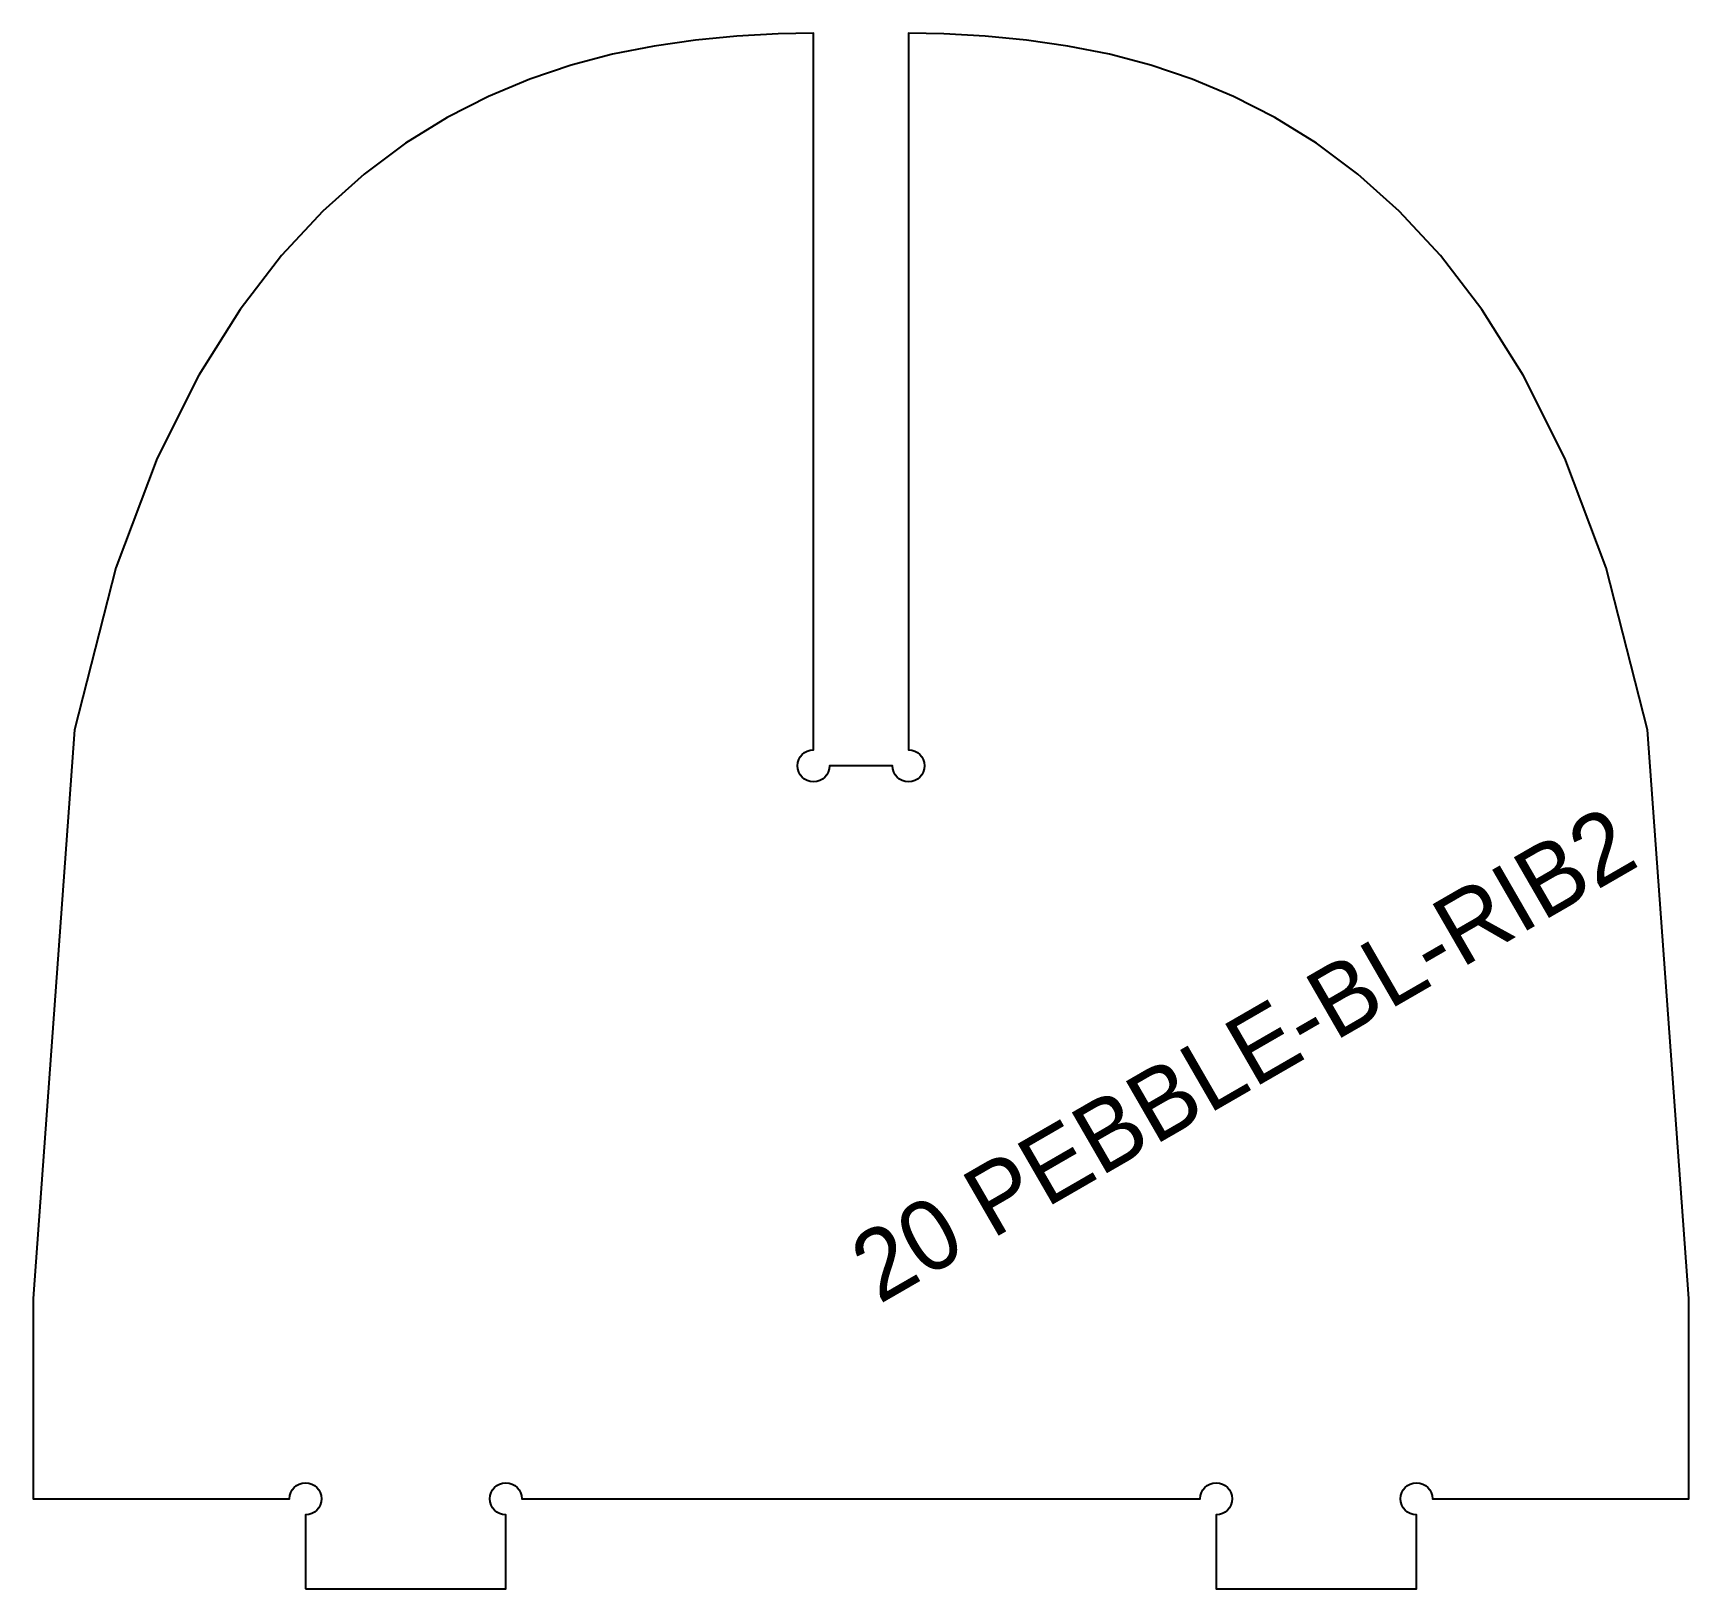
# Model space of a CAD drawing. Header units: millimetres. Extents: x 0 to 331, y 0 to 311.
import ezdxf
from ezdxf.enums import TextEntityAlignment as Align

# ---------------------------------------------------------------- set-up
doc = ezdxf.new("R2010")
doc.units = ezdxf.units.MM
doc.layers.add('CUT', color=1, linetype='Continuous')
doc.layers.add('ENGRAVE-LABEL', color=3, linetype='Continuous')

msp = doc.modelspace()

# ---------------------------------------------------------------- linework, layer by layer
at = {"layer": 'CUT'}
msp.add_lwpolyline([(54.4168, 0), (94.4168, 0), (94.4168, 14.8, -2.41421356), (97.6168, 18), (233.1244, 18, -2.41421356), (236.3244, 14.8), (236.3244, 0), (276.3244, 0), (276.3244, 14.8, -2.41421356), (279.5244, 18), (330.7412, 18), (330.7412, 58), (322.4727, 171.5728), (314.2041, 203.9383), (305.9356, 225.8305), (297.6671, 242.3978), (289.3986, 255.5673), (281.13, 266.3092), (272.8615, 275.1939), (264.593, 282.5915), (256.3244, 288.7599), (248.0559, 293.888), (239.7874, 298.1209), (231.5188, 301.5746), (223.2503, 304.3447), (214.9818, 306.5133), (206.7133, 308.1537), (198.4447, 309.3337), (190.1762, 310.119), (181.9077, 310.5771), (174.8706, 310.7508), (174.8706, 167.6108, -2.41421356), (171.6706, 164.4108), (159.0706, 164.4108, -2.41421356), (155.8706, 167.6108), (155.8706, 310.7508), (148.8335, 310.5771), (140.565, 310.119), (132.2965, 309.3337), (124.0279, 308.1537), (115.7594, 306.5133), (107.4909, 304.3447), (99.2224, 301.5746), (90.9538, 298.1209), (82.6853, 293.888), (74.4168, 288.7599), (66.1482, 282.5915), (57.8797, 275.1939), (49.6112, 266.3092), (41.3426, 255.5673), (33.0741, 242.3978), (24.8056, 225.8305), (16.5371, 203.9383), (8.2685, 171.5728), (0, 58), (0, 18), (51.2168, 18, -2.41421356), (54.4168, 14.8)], format="xyb", close=True, dxfattribs=at)

# ---------------------------------------------------------------- texts
at = {"layer": 'ENGRAVE-LABEL'}
msp.add_text('20 PEBBLE-BL-RIB2', height=14, rotation=30, dxfattribs=at).set_placement((241.6434, 106.7882), align=Align.MIDDLE_CENTER)

doc.saveas('drawing.dxf')
